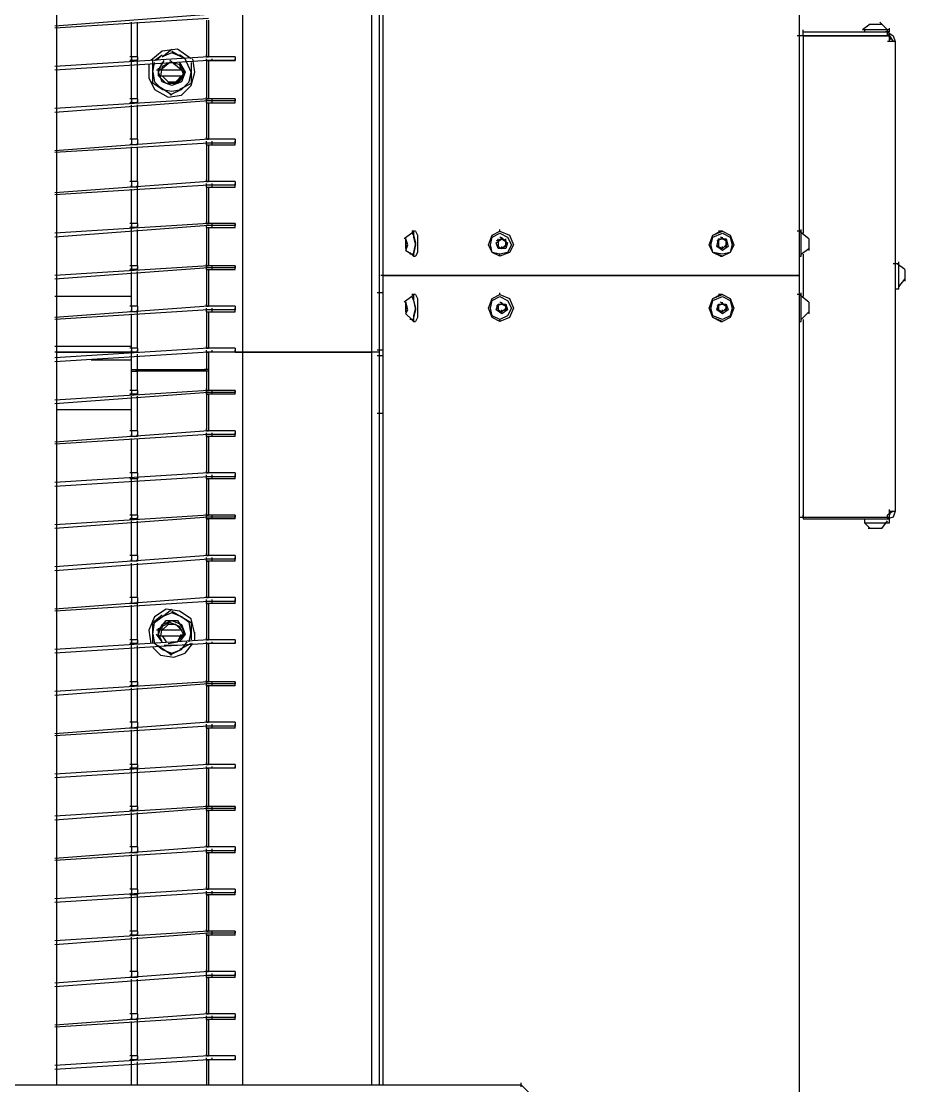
# Model space of a CAD drawing. Header units: inches. Extents: x 144 to 9879, y -166 to 6992.
# Drawn here: x 3832 to 4384, y 960 to 1625 of the extents above; entities that cross this region are included whole.
import ezdxf

# ---------------------------------------------------------------- set-up
doc = ezdxf.new("R2010")
doc.units = ezdxf.units.IN
doc.header["$MEASUREMENT"] = 0

msp = doc.modelspace()

# ---------------------------------------------------------------- linework, layer by layer
at = {"color": 7}
for points in [[(4318.13, 2950.33), (4318.13, 1466.3)], [(4051.03, 2546.69), (4051.03, 1418.39)], [(4055.82, 2546.69), (4055.82, 1418.39)], [(4058.21, 2546.69), (4058.21, 1466.3)], [(3970.78, 1418.39), (3970.78, 2460.45)], [(3854.59, 960.85), (3854.59, 2183.76)], [(3949.22, 1629.2), (3853.39, 1622.01)], [(3949.22, 1626.8), (3853.39, 1620.81)], [(3901.3, 1602.85), (3901.3, 1624.41)], [(3904.9, 1602.85), (3904.9, 1624.41)], [(3948.02, 1625.61), (3948.02, 1602.85)], [(3949.22, 1625.61), (3949.22, 1602.85)], [(4362.44, 1623.21), (4357.65, 1619.62)], [(4362.44, 1623.21), (4369.63, 1623.21)], [(4373.22, 1619.62), (4368.43, 1624.41)], [(4320.52, 1616.02), (4316.93, 1616.02)], [(4374.42, 1616.02), (4319.32, 1616.02)], [(4320.52, 1616.02), (4320.52, 1619.62)], [(4320.52, 1618.42), (4373.22, 1618.42)], [(4320.52, 1616.02), (4320.52, 1617.22)], [(4320.52, 1616.02), (4320.52, 1492.65)], [(4320.52, 1616.02), (4320.52, 1492.65)], [(4320.52, 1616.02), (4373.22, 1616.02)], [(4374.42, 1619.62), (4357.65, 1619.62)], [(4358.85, 1619.62), (4358.85, 1618.42)], [(4374.42, 1618.42), (4372.03, 1618.42)], [(4373.22, 1616.02), (4373.22, 1619.62)], [(4373.22, 1618.42), (4376.82, 1616.02), (4378.01, 1612.43)], [(4373.22, 1616.02), (4373.22, 1617.22)], [(4375.62, 1613.63), (4373.22, 1617.22)], [(4374.42, 1618.42), (4374.42, 1620.81)], [(4374.42, 1612.43), (4374.42, 1617.22)], [(4374.42, 1616.02), (4376.82, 1612.43)], [(4378.01, 1612.43), (4373.22, 1612.43)], [(4378.01, 1612.43), (4378.01, 1318.98)], [(3949.22, 1602.85), (3853.39, 1596.86)], [(3904.9, 1602.85), (3900.11, 1602.85)], [(3901.3, 1602.85), (3901.3, 1600.45)], [(3904.9, 1602.85), (3904.9, 1600.45)], [(3938.44, 1601.65), (3930.05, 1607.64), (3920.47, 1606.44), (3913.28, 1600.45)], [(3915.68, 1600.45), (3920.47, 1604.05)], [(3916.88, 1600.45), (3920.47, 1604.05)], [(3920.47, 1602.85), (3926.46, 1607.64)], [(3932.45, 1602.85), (3926.46, 1605.24), (3920.47, 1602.85)], [(3926.46, 1606.44), (3932.45, 1602.85)], [(3934.84, 1601.65), (3931.25, 1604.05)], [(3932.45, 1602.85), (3934.84, 1601.65)], [(3948.02, 1602.85), (3948.02, 1604.05)], [(3965.98, 1602.85), (3948.02, 1602.85)], [(3948.02, 1602.85), (3949.22, 1602.85)], [(3965.98, 1602.85), (3965.98, 1600.45)], [(3949.22, 1600.45), (3853.39, 1594.46)], [(3904.9, 1600.45), (3900.11, 1600.45)], [(3901.3, 1599.26), (3901.3, 1601.65)], [(3901.3, 1576.5), (3901.3, 1599.26)], [(3904.9, 1599.26), (3904.9, 1601.65)], [(3904.9, 1576.5), (3904.9, 1599.26)], [(3912.08, 1598.06), (3912.08, 1589.67), (3915.68, 1582.49), (3924.06, 1577.7), (3932.45, 1578.89), (3938.44, 1584.88), (3940.83, 1593.27)], [(3914.48, 1593.27), (3914.48, 1600.45)], [(3914.48, 1593.27), (3915.68, 1599.26)], [(3918.07, 1594.46), (3921.67, 1600.45)], [(3934.84, 1593.27), (3932.45, 1587.28), (3926.46, 1584.88), (3920.47, 1587.28), (3918.07, 1593.27), (3920.47, 1599.26)], [(3918.07, 1590.87), (3918.07, 1595.66)], [(3925.26, 1599.26), (3919.27, 1594.46)], [(3924.06, 1586.08), (3930.05, 1587.28), (3933.64, 1592.07), (3931.25, 1598.06), (3925.26, 1599.26), (3920.47, 1596.86), (3919.27, 1590.87)], [(3932.45, 1594.46), (3925.26, 1600.45)], [(3931.25, 1599.26), (3933.64, 1594.46)], [(3931.25, 1599.26), (3934.84, 1593.27)], [(3938.44, 1593.27), (3934.84, 1601.65)], [(3938.44, 1599.26), (3938.44, 1593.27)], [(3940.83, 1593.27), (3939.63, 1601.65)], [(3948.02, 1600.45), (3948.02, 1601.65)], [(3965.98, 1600.45), (3948.02, 1600.45)], [(3948.02, 1600.45), (3948.02, 1576.5)], [(3948.02, 1600.45), (3949.22, 1600.45)], [(3949.22, 1600.45), (3949.22, 1576.5)], [(3949.22, 1600.45), (3965.98, 1600.45)], [(3951.61, 1600.45), (3951.61, 1601.65)], [(3965.98, 1600.45), (3965.98, 1601.65)], [(3914.48, 1586.08), (3914.48, 1594.46)], [(3914.48, 1593.27), (3915.68, 1587.28), (3920.47, 1582.49)], [(3920.47, 1594.46), (3916.88, 1594.46)], [(3933.64, 1590.87), (3930.05, 1586.08), (3922.86, 1586.08), (3918.07, 1590.87)], [(3918.07, 1590.87), (3920.47, 1590.87)], [(3932.45, 1594.46), (3919.27, 1594.46)], [(3920.47, 1590.87), (3932.45, 1590.87)], [(3920.47, 1590.87), (3924.06, 1587.28), (3928.85, 1587.28), (3932.45, 1590.87)], [(3933.64, 1594.46), (3931.25, 1594.46)], [(3932.45, 1582.49), (3937.24, 1587.28), (3938.44, 1593.27)], [(3932.45, 1590.87), (3933.64, 1590.87)], [(3933.64, 1594.46), (3933.64, 1590.87)], [(3938.44, 1593.27), (3938.44, 1586.08)], [(3920.47, 1582.49), (3913.28, 1587.28)], [(3926.46, 1578.89), (3919.27, 1583.68)], [(3920.47, 1582.49), (3926.46, 1581.29), (3932.45, 1582.49)], [(3932.45, 1582.49), (3925.26, 1578.89)], [(3938.44, 1586.08), (3931.25, 1582.49)], [(3949.22, 1576.5), (3853.39, 1570.51)], [(3904.9, 1576.5), (3900.11, 1576.5)], [(3901.3, 1576.5), (3901.3, 1574.1)], [(3904.9, 1576.5), (3904.9, 1574.1)], [(3948.02, 1576.5), (3948.02, 1577.7)], [(3965.98, 1576.5), (3948.02, 1576.5)], [(3948.02, 1576.5), (3949.22, 1576.5)], [(3948.02, 1574.1), (3948.02, 1576.5)], [(3951.61, 1574.1), (3951.61, 1576.5)], [(3965.98, 1576.5), (3965.98, 1575.3)], [(3965.98, 1574.1), (3965.98, 1576.5)], [(3949.22, 1575.3), (3853.39, 1568.11)], [(3904.9, 1574.1), (3900.11, 1574.1)], [(3901.3, 1574.1), (3901.3, 1575.3)], [(3901.3, 1551.34), (3901.3, 1572.9)], [(3904.9, 1574.1), (3904.9, 1575.3)], [(3904.9, 1551.34), (3904.9, 1572.9)], [(3965.98, 1575.3), (3948.02, 1575.3)], [(3948.02, 1574.1), (3948.02, 1551.34)], [(3948.02, 1574.1), (3949.22, 1574.1)], [(3949.22, 1574.1), (3949.22, 1551.34)], [(3949.22, 1574.1), (3965.98, 1574.1)], [(3949.22, 1551.34), (3853.39, 1544.16)], [(3949.22, 1548.95), (3853.39, 1542.96)], [(3904.9, 1551.34), (3900.11, 1551.34)], [(3901.3, 1551.34), (3901.3, 1547.75)], [(3901.3, 1547.75), (3901.3, 1548.95)], [(3904.9, 1551.34), (3904.9, 1547.75)], [(3904.9, 1547.75), (3904.9, 1548.95)], [(3948.02, 1551.34), (3948.02, 1552.54)], [(3965.98, 1551.34), (3948.02, 1551.34)], [(3948.02, 1551.34), (3949.22, 1551.34)], [(3948.02, 1547.75), (3948.02, 1550.15)], [(3965.98, 1548.95), (3948.02, 1548.95)], [(3951.61, 1547.75), (3951.61, 1550.15)], [(3965.98, 1551.34), (3965.98, 1548.95)], [(3965.98, 1547.75), (3965.98, 1550.15)], [(3904.9, 1547.75), (3900.11, 1547.75)], [(3901.3, 1524.99), (3901.3, 1546.55)], [(3904.9, 1524.99), (3904.9, 1546.55)], [(3948.02, 1547.75), (3948.02, 1524.99)], [(3948.02, 1547.75), (3949.22, 1547.75)], [(3949.22, 1547.75), (3949.22, 1524.99)], [(3949.22, 1547.75), (3965.98, 1547.75)], [(3949.22, 1524.99), (3853.39, 1517.81)], [(3949.22, 1522.6), (3853.39, 1516.61)], [(3904.9, 1524.99), (3900.11, 1524.99)], [(3901.3, 1524.99), (3901.3, 1521.4)], [(3901.3, 1521.4), (3901.3, 1522.6)], [(3904.9, 1524.99), (3904.9, 1521.4)], [(3904.9, 1521.4), (3904.9, 1522.6)], [(3948.02, 1524.99), (3948.02, 1526.19)], [(3965.98, 1524.99), (3948.02, 1524.99)], [(3948.02, 1524.99), (3949.22, 1524.99)], [(3948.02, 1521.4), (3948.02, 1523.8)], [(3965.98, 1522.6), (3948.02, 1522.6)], [(3951.61, 1521.4), (3951.61, 1523.8)], [(3965.98, 1524.99), (3965.98, 1522.6)], [(3965.98, 1521.4), (3965.98, 1523.8)], [(3904.9, 1521.4), (3900.11, 1521.4)], [(3901.3, 1498.64), (3901.3, 1520.2)], [(3904.9, 1498.64), (3904.9, 1521.4)], [(3948.02, 1521.4), (3948.02, 1498.64)], [(3948.02, 1521.4), (3949.22, 1521.4)], [(3949.22, 1521.4), (3949.22, 1498.64)], [(3949.22, 1521.4), (3965.98, 1521.4)], [(3949.22, 1498.64), (3853.39, 1492.65)], [(3949.22, 1497.45), (3853.39, 1490.26)], [(3904.9, 1498.64), (3900.11, 1498.64)], [(3904.9, 1496.25), (3900.11, 1496.25)], [(3901.3, 1498.64), (3901.3, 1496.25)], [(3901.3, 1495.05), (3901.3, 1497.45)], [(3904.9, 1498.64), (3904.9, 1496.25)], [(3904.9, 1496.25), (3904.9, 1497.45)], [(3948.02, 1498.64), (3948.02, 1499.84)], [(3965.98, 1498.64), (3948.02, 1498.64)], [(3948.02, 1498.64), (3949.22, 1498.64)], [(3965.98, 1497.45), (3948.02, 1497.45)], [(3948.02, 1496.25), (3948.02, 1497.45)], [(3948.02, 1496.25), (3948.02, 1472.29)], [(3948.02, 1496.25), (3949.22, 1496.25)], [(3949.22, 1496.25), (3949.22, 1472.29)], [(3949.22, 1496.25), (3965.98, 1496.25)], [(3951.61, 1496.25), (3951.61, 1498.64)], [(3965.98, 1498.64), (3965.98, 1497.45)], [(3965.98, 1496.25), (3965.98, 1498.64)], [(3901.3, 1472.29), (3901.3, 1495.05)], [(3904.9, 1472.29), (3904.9, 1495.05)], [(4076.18, 1492.65), (4071.39, 1489.06)], [(4072.59, 1487.86), (4072.59, 1489.06)], [(4072.59, 1487.86), (4072.59, 1489.06)], [(4072.59, 1487.86), (4072.59, 1489.06)], [(4072.59, 1485.47), (4072.59, 1489.06)], [(4072.59, 1487.86), (4072.59, 1489.06)], [(4072.59, 1481.87), (4073.78, 1485.47), (4072.59, 1489.06), (4072.59, 1487.86)], [(4076.18, 1492.65), (4077.38, 1493.85), (4077.38, 1490.26), (4078.57, 1485.47), (4077.38, 1479.48), (4077.38, 1478.28)], [(4078.57, 1493.85), (4076.18, 1493.85)], [(4076.18, 1492.65), (4077.38, 1491.46), (4078.57, 1486.67), (4077.38, 1480.68), (4077.38, 1479.48)], [(4078.57, 1493.85), (4079.77, 1491.46), (4079.77, 1480.68), (4078.57, 1478.28)], [(4131.28, 1493.85), (4137.26, 1491.46), (4139.66, 1485.47), (4137.26, 1480.68), (4131.28, 1478.28), (4126.48, 1480.68), (4124.09, 1485.47), (4126.48, 1491.46), (4131.28, 1493.85)], [(4131.28, 1478.28), (4126.48, 1480.68), (4124.09, 1485.47), (4126.48, 1491.46), (4131.28, 1493.85)], [(4131.28, 1492.65), (4136.07, 1490.26), (4138.46, 1485.47), (4136.07, 1480.68), (4131.28, 1479.48), (4126.48, 1480.68), (4125.29, 1485.47), (4126.48, 1490.26), (4131.28, 1492.65)], [(4132.47, 1489.06), (4128.88, 1487.86)], [(4132.47, 1489.06), (4128.88, 1487.86)], [(4132.47, 1489.06), (4136.07, 1486.67), (4134.87, 1483.07), (4130.08, 1483.07), (4128.88, 1486.67), (4132.47, 1489.06)], [(4130.08, 1487.86), (4130.08, 1489.06)], [(4131.28, 1493.85), (4131.28, 1495.05)], [(4134.87, 1487.86), (4131.28, 1490.26)], [(4134.87, 1487.86), (4131.28, 1490.26)], [(4132.47, 1489.06), (4132.47, 1490.26)], [(4132.47, 1489.06), (4132.47, 1490.26)], [(4132.47, 1489.06), (4134.87, 1487.86)], [(4134.87, 1487.86), (4134.87, 1489.06)], [(4134.87, 1487.86), (4134.87, 1489.06)], [(4134.87, 1487.86), (4134.87, 1489.06)], [(4134.87, 1487.86), (4134.87, 1489.06)], [(4134.87, 1484.27), (4134.87, 1489.06)], [(4134.87, 1484.27), (4134.87, 1489.06)], [(4270.22, 1493.85), (4275.01, 1491.46), (4277.4, 1485.47), (4275.01, 1480.68), (4270.22, 1478.28), (4264.23, 1480.68), (4261.83, 1485.47), (4264.23, 1491.46), (4270.22, 1493.85)], [(4269.02, 1478.28), (4264.23, 1480.68), (4261.83, 1485.47), (4264.23, 1491.46), (4269.02, 1493.85)], [(4270.22, 1492.65), (4275.01, 1490.26), (4276.2, 1485.47), (4275.01, 1480.68), (4270.22, 1479.48), (4264.23, 1480.68), (4263.03, 1485.47), (4264.23, 1490.26), (4270.22, 1492.65)], [(4270.22, 1489.06), (4266.62, 1487.86)], [(4270.22, 1489.06), (4266.62, 1487.86)], [(4270.22, 1481.87), (4266.62, 1484.27), (4267.82, 1489.06), (4272.61, 1489.06), (4273.81, 1484.27), (4270.22, 1481.87)], [(4270.22, 1493.85), (4267.82, 1493.85)], [(4267.82, 1487.86), (4267.82, 1489.06)], [(4272.61, 1487.86), (4269.02, 1490.26)], [(4272.61, 1487.86), (4269.02, 1490.26)], [(4270.22, 1489.06), (4270.22, 1490.26)], [(4270.22, 1489.06), (4270.22, 1490.26)], [(4270.22, 1489.06), (4272.61, 1487.86)], [(4272.61, 1487.86), (4272.61, 1489.06)], [(4272.61, 1487.86), (4272.61, 1489.06)], [(4272.61, 1487.86), (4272.61, 1489.06)], [(4272.61, 1487.86), (4272.61, 1489.06)], [(4272.61, 1484.27), (4272.61, 1489.06)], [(4272.61, 1484.27), (4272.61, 1489.06)], [(4319.32, 1493.85), (4316.93, 1493.85)], [(4324.12, 1489.06), (4318.13, 1493.85)], [(4319.32, 1478.28), (4319.32, 1495.05)], [(4324.12, 1489.06), (4324.12, 1481.87)], [(4072.59, 1487.86), (4072.59, 1485.47)], [(4072.59, 1487.86), (4072.59, 1485.47)], [(4072.59, 1485.47), (4072.59, 1486.67)], [(4072.59, 1485.47), (4072.59, 1486.67)], [(4072.59, 1485.47), (4072.59, 1486.67)], [(4072.59, 1485.47), (4072.59, 1486.67)], [(4072.59, 1483.07), (4072.59, 1486.67)], [(4072.59, 1485.47), (4072.59, 1483.07)], [(4072.59, 1485.47), (4072.59, 1483.07)], [(4072.59, 1483.07), (4072.59, 1484.27)], [(4072.59, 1483.07), (4072.59, 1484.27)], [(4072.59, 1483.07), (4072.59, 1484.27)], [(4072.59, 1483.07), (4072.59, 1484.27)], [(4072.59, 1483.07), (4072.59, 1484.27)], [(4072.59, 1483.07), (4072.59, 1481.87)], [(4130.08, 1487.86), (4130.08, 1484.27)], [(4130.08, 1487.86), (4130.08, 1484.27)], [(4130.08, 1484.27), (4130.08, 1485.47)], [(4130.08, 1484.27), (4132.47, 1483.07)], [(4130.08, 1484.27), (4132.47, 1483.07)], [(4134.87, 1484.27), (4131.28, 1483.07)], [(4132.47, 1483.07), (4134.87, 1485.47)], [(4132.47, 1483.07), (4134.87, 1485.47)], [(4132.47, 1483.07), (4132.47, 1484.27)], [(4134.87, 1487.86), (4134.87, 1484.27)], [(4134.87, 1484.27), (4134.87, 1485.47)], [(4134.87, 1484.27), (4134.87, 1485.47)], [(4134.87, 1484.27), (4134.87, 1485.47)], [(4134.87, 1484.27), (4134.87, 1485.47)], [(4267.82, 1487.86), (4267.82, 1484.27)], [(4267.82, 1487.86), (4267.82, 1484.27)], [(4267.82, 1484.27), (4267.82, 1485.47)], [(4267.82, 1484.27), (4270.22, 1483.07)], [(4267.82, 1484.27), (4270.22, 1483.07)], [(4272.61, 1484.27), (4269.02, 1483.07)], [(4270.22, 1483.07), (4272.61, 1485.47)], [(4270.22, 1483.07), (4272.61, 1485.47)], [(4270.22, 1483.07), (4270.22, 1484.27)], [(4272.61, 1487.86), (4272.61, 1484.27)], [(4272.61, 1484.27), (4272.61, 1485.47)], [(4272.61, 1484.27), (4272.61, 1485.47)], [(4272.61, 1484.27), (4272.61, 1485.47)], [(4272.61, 1484.27), (4272.61, 1485.47)], [(4319.32, 1479.48), (4324.12, 1483.07)], [(4072.59, 1481.87), (4076.18, 1479.48)], [(4077.38, 1478.28), (4074.98, 1480.68)], [(4077.38, 1479.48), (4074.98, 1479.48)], [(4077.38, 1478.28), (4078.57, 1478.28)], [(4131.28, 1478.28), (4131.28, 1479.48)], [(4269.02, 1478.28), (4270.22, 1478.28)], [(4318.13, 1478.28), (4319.32, 1478.28)], [(4320.52, 1479.48), (4320.52, 1453.13)], [(4320.52, 1479.48), (4320.52, 1453.13)], [(3949.22, 1472.29), (3853.39, 1466.3)], [(3949.22, 1471.09), (3853.39, 1463.91)], [(3904.9, 1472.29), (3900.11, 1472.29)], [(3904.9, 1469.9), (3900.11, 1469.9)], [(3901.3, 1472.29), (3901.3, 1469.9)], [(3901.3, 1469.9), (3901.3, 1471.09)], [(3904.9, 1472.29), (3904.9, 1469.9)], [(3904.9, 1469.9), (3904.9, 1471.09)], [(3948.02, 1472.29), (3948.02, 1473.49)], [(3965.98, 1472.29), (3948.02, 1472.29)], [(3948.02, 1472.29), (3949.22, 1472.29)], [(3948.02, 1469.9), (3948.02, 1472.29)], [(3965.98, 1471.09), (3948.02, 1471.09)], [(3948.02, 1469.9), (3948.02, 1447.14)], [(3948.02, 1469.9), (3949.22, 1469.9)], [(3949.22, 1469.9), (3949.22, 1447.14)], [(3949.22, 1469.9), (3965.98, 1469.9)], [(3951.61, 1469.9), (3951.61, 1472.29)], [(3965.98, 1472.29), (3965.98, 1471.09)], [(3965.98, 1469.9), (3965.98, 1472.29)], [(4380.41, 1473.49), (4376.82, 1473.49)], [(4384, 1469.9), (4379.21, 1473.49)], [(4380.41, 1457.92), (4380.41, 1474.69)], [(4384, 1469.9), (4384, 1462.71)], [(3901.3, 1447.14), (3901.3, 1468.7)], [(3904.9, 1447.14), (3904.9, 1468.7)], [(4088.16, 1466.3), (4057.01, 1466.3)], [(4058.21, 1466.3), (4058.21, 960.85)], [(4058.21, 1466.3), (4088.16, 1466.3)], [(4094.14, 1466.3), (4086.96, 1466.3)], [(4088.16, 1466.3), (4094.14, 1466.3)], [(4314.53, 1466.3), (4092.95, 1466.3)], [(4094.14, 1466.3), (4314.53, 1466.3)], [(4318.13, 1466.3), (4313.34, 1466.3)], [(4314.53, 1466.3), (4318.13, 1466.3)], [(4318.13, 1466.3), (4318.13, 832.69)], [(4380.41, 1459.12), (4384, 1463.91)], [(4378.01, 1457.92), (4380.41, 1457.92)], [(3901.3, 1453.13), (3853.39, 1453.13)], [(4058.21, 1455.52), (4054.62, 1455.52)], [(4076.18, 1453.13), (4071.39, 1449.53)], [(4072.59, 1448.34), (4072.59, 1449.53)], [(4072.59, 1448.34), (4072.59, 1449.53)], [(4072.59, 1448.34), (4072.59, 1449.53)], [(4072.59, 1445.94), (4072.59, 1449.53)], [(4072.59, 1448.34), (4072.59, 1449.53)], [(4072.59, 1442.35), (4073.78, 1444.74), (4072.59, 1449.53), (4072.59, 1448.34)], [(4076.18, 1453.13), (4077.38, 1454.33), (4077.38, 1450.73), (4078.57, 1444.74), (4077.38, 1439.95), (4077.38, 1437.56)], [(4078.57, 1454.33), (4076.18, 1454.33)], [(4076.18, 1453.13), (4077.38, 1450.73), (4078.57, 1445.94), (4077.38, 1441.15), (4077.38, 1438.75)], [(4078.57, 1454.33), (4079.77, 1451.93), (4079.77, 1439.95), (4078.57, 1437.56)], [(4131.28, 1437.56), (4126.48, 1439.95), (4124.09, 1445.94), (4126.48, 1451.93), (4131.28, 1454.33), (4137.26, 1451.93), (4139.66, 1445.94), (4137.26, 1439.95), (4131.28, 1437.56)], [(4131.28, 1437.56), (4126.48, 1439.95), (4124.09, 1445.94), (4126.48, 1451.93), (4131.28, 1454.33)], [(4131.28, 1453.13), (4136.07, 1450.73), (4138.46, 1445.94), (4136.07, 1441.15), (4131.28, 1438.75), (4126.48, 1441.15), (4125.29, 1445.94), (4126.48, 1450.73), (4131.28, 1453.13)], [(4131.28, 1454.33), (4131.28, 1455.52)], [(4134.87, 1447.14), (4131.28, 1449.53)], [(4134.87, 1447.14), (4131.28, 1449.53)], [(4132.47, 1448.34), (4132.47, 1449.53)], [(4132.47, 1448.34), (4132.47, 1449.53)], [(4270.22, 1454.33), (4275.01, 1451.93), (4277.4, 1445.94), (4275.01, 1439.95), (4270.22, 1437.56), (4264.23, 1439.95), (4261.83, 1445.94), (4264.23, 1451.93), (4270.22, 1454.33)], [(4269.02, 1437.56), (4264.23, 1439.95), (4261.83, 1445.94), (4264.23, 1451.93), (4269.02, 1454.33)], [(4270.22, 1453.13), (4275.01, 1450.73), (4276.2, 1445.94), (4275.01, 1441.15), (4270.22, 1438.75), (4264.23, 1441.15), (4263.03, 1445.94), (4264.23, 1450.73), (4270.22, 1453.13)], [(4270.22, 1454.33), (4267.82, 1454.33)], [(4272.61, 1447.14), (4269.02, 1449.53)], [(4272.61, 1447.14), (4269.02, 1449.53)], [(4270.22, 1448.34), (4270.22, 1449.53)], [(4270.22, 1448.34), (4270.22, 1449.53)], [(4319.32, 1454.33), (4316.93, 1454.33)], [(4324.12, 1449.53), (4318.13, 1454.33)], [(4319.32, 1437.56), (4319.32, 1455.52)], [(4324.12, 1449.53), (4324.12, 1442.35)], [(3949.22, 1447.14), (3853.39, 1439.95)], [(3949.22, 1444.74), (3853.39, 1438.75)], [(3904.9, 1447.14), (3900.11, 1447.14)], [(3904.9, 1443.55), (3900.11, 1443.55)], [(3901.3, 1447.14), (3901.3, 1443.55)], [(3901.3, 1443.55), (3901.3, 1444.74)], [(3904.9, 1447.14), (3904.9, 1443.55)], [(3904.9, 1443.55), (3904.9, 1444.74)], [(3904.9, 1420.79), (3904.9, 1443.55)], [(3948.02, 1447.14), (3948.02, 1448.34)], [(3965.98, 1447.14), (3948.02, 1447.14)], [(3948.02, 1447.14), (3949.22, 1447.14)], [(3948.02, 1443.55), (3948.02, 1445.94)], [(3965.98, 1444.74), (3948.02, 1444.74)], [(3948.02, 1443.55), (3948.02, 1420.79)], [(3948.02, 1443.55), (3949.22, 1443.55)], [(3949.22, 1443.55), (3949.22, 1420.79)], [(3949.22, 1443.55), (3965.98, 1443.55)], [(3951.61, 1443.55), (3951.61, 1445.94)], [(3965.98, 1447.14), (3965.98, 1444.74)], [(3965.98, 1443.55), (3965.98, 1445.94)], [(4072.59, 1448.34), (4072.59, 1445.94)], [(4072.59, 1448.34), (4072.59, 1445.94)], [(4072.59, 1445.94), (4072.59, 1447.14)], [(4072.59, 1445.94), (4072.59, 1447.14)], [(4072.59, 1445.94), (4072.59, 1447.14)], [(4072.59, 1445.94), (4072.59, 1447.14)], [(4072.59, 1443.55), (4072.59, 1447.14)], [(4072.59, 1445.94), (4072.59, 1443.55)], [(4072.59, 1445.94), (4072.59, 1443.55)], [(4072.59, 1443.55), (4072.59, 1444.74)], [(4072.59, 1443.55), (4072.59, 1444.74)], [(4072.59, 1443.55), (4072.59, 1444.74)], [(4072.59, 1443.55), (4072.59, 1444.74)], [(4072.59, 1443.55), (4072.59, 1444.74)], [(4072.59, 1443.55), (4072.59, 1442.35)], [(4132.47, 1448.34), (4128.88, 1447.14)], [(4132.47, 1448.34), (4128.88, 1447.14)], [(4132.47, 1442.35), (4128.88, 1444.74), (4130.08, 1448.34), (4134.87, 1448.34), (4136.07, 1444.74), (4132.47, 1442.35)], [(4130.08, 1447.14), (4130.08, 1448.34)], [(4130.08, 1447.14), (4130.08, 1444.74)], [(4130.08, 1447.14), (4130.08, 1444.74)], [(4130.08, 1444.74), (4130.08, 1445.94)], [(4130.08, 1444.74), (4132.47, 1443.55)], [(4130.08, 1444.74), (4132.47, 1443.55)], [(4134.87, 1444.74), (4131.28, 1443.55)], [(4132.47, 1448.34), (4134.87, 1447.14)], [(4132.47, 1443.55), (4134.87, 1445.94)], [(4132.47, 1443.55), (4134.87, 1445.94)], [(4132.47, 1443.55), (4132.47, 1444.74)], [(4134.87, 1447.14), (4134.87, 1448.34)], [(4134.87, 1447.14), (4134.87, 1448.34)], [(4134.87, 1447.14), (4134.87, 1448.34)], [(4134.87, 1447.14), (4134.87, 1448.34)], [(4134.87, 1444.74), (4134.87, 1448.34)], [(4134.87, 1444.74), (4134.87, 1448.34)], [(4134.87, 1447.14), (4134.87, 1444.74)], [(4134.87, 1444.74), (4134.87, 1445.94)], [(4134.87, 1444.74), (4134.87, 1445.94)], [(4134.87, 1444.74), (4134.87, 1445.94)], [(4134.87, 1444.74), (4134.87, 1445.94)], [(4270.22, 1448.34), (4266.62, 1447.14)], [(4270.22, 1448.34), (4266.62, 1447.14)], [(4270.22, 1442.35), (4266.62, 1444.74), (4267.82, 1448.34), (4272.61, 1448.34), (4273.81, 1444.74), (4270.22, 1442.35)], [(4267.82, 1447.14), (4267.82, 1448.34)], [(4267.82, 1447.14), (4267.82, 1444.74)], [(4267.82, 1447.14), (4267.82, 1444.74)], [(4267.82, 1444.74), (4267.82, 1445.94)], [(4267.82, 1444.74), (4270.22, 1443.55)], [(4267.82, 1444.74), (4270.22, 1443.55)], [(4272.61, 1444.74), (4269.02, 1443.55)], [(4270.22, 1448.34), (4272.61, 1447.14)], [(4270.22, 1443.55), (4272.61, 1445.94)], [(4270.22, 1443.55), (4272.61, 1445.94)], [(4270.22, 1443.55), (4270.22, 1444.74)], [(4272.61, 1447.14), (4272.61, 1448.34)], [(4272.61, 1447.14), (4272.61, 1448.34)], [(4272.61, 1447.14), (4272.61, 1448.34)], [(4272.61, 1447.14), (4272.61, 1448.34)], [(4272.61, 1444.74), (4272.61, 1448.34)], [(4272.61, 1444.74), (4272.61, 1448.34)], [(4272.61, 1447.14), (4272.61, 1444.74)], [(4272.61, 1444.74), (4272.61, 1445.94)], [(4272.61, 1444.74), (4272.61, 1445.94)], [(4272.61, 1444.74), (4272.61, 1445.94)], [(4272.61, 1444.74), (4272.61, 1445.94)], [(4319.32, 1438.75), (4324.12, 1443.55)], [(3901.3, 1420.79), (3901.3, 1442.35)], [(4072.59, 1442.35), (4076.18, 1438.75)], [(4077.38, 1437.56), (4074.98, 1439.95)], [(4077.38, 1438.75), (4074.98, 1438.75)], [(4077.38, 1437.56), (4078.57, 1437.56)], [(4131.28, 1437.56), (4131.28, 1438.75)], [(4269.02, 1437.56), (4270.22, 1437.56)], [(4318.13, 1437.56), (4319.32, 1437.56)], [(4320.52, 1438.75), (4320.52, 1315.39)], [(4320.52, 1438.75), (4320.52, 1315.39)], [(3901.3, 1421.99), (3853.39, 1421.99)], [(3949.22, 1420.79), (3853.39, 1414.8)], [(3949.22, 1418.39), (3853.39, 1412.4)], [(3901.3, 1418.39), (3853.39, 1418.39)], [(3854.59, 1418.39), (3901.3, 1418.39)], [(3904.9, 1420.79), (3900.11, 1420.79)], [(3904.9, 1418.39), (3900.11, 1418.39)], [(3901.3, 1420.79), (3901.3, 1418.39)], [(3901.3, 1417.2), (3901.3, 1419.59)], [(3901.3, 1407.61), (3901.3, 1417.2)], [(3904.9, 1420.79), (3904.9, 1418.39)], [(3904.9, 1418.39), (3904.9, 1419.59)], [(3904.9, 1407.61), (3904.9, 1417.2)], [(3948.02, 1420.79), (3948.02, 1421.99)], [(3948.02, 1420.79), (3949.22, 1420.79)], [(3965.98, 1420.79), (3948.02, 1420.79)], [(3948.02, 1418.39), (3948.02, 1419.59)], [(3948.02, 1418.39), (3948.02, 1407.61)], [(3948.02, 1418.39), (3949.22, 1418.39)], [(3965.98, 1418.39), (3948.02, 1418.39)], [(3965.98, 1418.39), (3948.02, 1418.39)], [(3949.22, 1418.39), (3949.22, 1394.44)], [(3951.61, 1418.39), (3951.61, 1419.59)], [(3970.78, 1418.39), (3964.79, 1418.39)], [(3965.98, 1420.79), (3965.98, 1418.39)], [(3965.98, 1418.39), (3965.98, 1419.59)], [(3965.98, 1418.39), (3970.78, 1418.39)], [(3980.36, 1418.39), (3969.58, 1418.39)], [(3970.78, 960.85), (3970.78, 1419.59)], [(3970.78, 1418.39), (3980.36, 1418.39)], [(4046.23, 1418.39), (3979.16, 1418.39)], [(3980.36, 1418.39), (4046.23, 1418.39)], [(4051.03, 1418.39), (4045.04, 1418.39)], [(4046.23, 1418.39), (4051.03, 1418.39)], [(4055.82, 1418.39), (4049.83, 1418.39)], [(4055.82, 1418.39), (4049.83, 1418.39)], [(4051.03, 1418.39), (4051.03, 960.85)], [(4058.21, 1419.59), (4054.62, 1419.59)], [(4058.21, 1416), (4054.62, 1416)], [(4055.82, 1418.39), (4055.82, 960.85)], [(3876.15, 1413.6), (3901.3, 1413.6)], [(3901.3, 1407.61), (3904.9, 1407.61)], [(3901.3, 1394.44), (3901.3, 1407.61)], [(3901.3, 1406.42), (3904.9, 1406.42)], [(3908.49, 1406.42), (3903.7, 1406.42)], [(3904.9, 1407.61), (3908.49, 1407.61)], [(3904.9, 1394.44), (3904.9, 1407.61)], [(3944.42, 1406.42), (3907.29, 1406.42)], [(3908.49, 1407.61), (3944.42, 1407.61)], [(3948.02, 1406.42), (3943.23, 1406.42)], [(3944.42, 1407.61), (3948.02, 1407.61)], [(3949.22, 1407.61), (3946.82, 1407.61)], [(3949.22, 1406.42), (3946.82, 1406.42)], [(3948.02, 1406.42), (3948.02, 1394.44)], [(3949.22, 1394.44), (3853.39, 1388.45)], [(3949.22, 1393.24), (3853.39, 1386.05)], [(3904.9, 1394.44), (3900.11, 1394.44)], [(3904.9, 1392.04), (3900.11, 1392.04)], [(3901.3, 1394.44), (3901.3, 1392.04)], [(3901.3, 1392.04), (3901.3, 1393.24)], [(3901.3, 1369.28), (3901.3, 1390.84)], [(3904.9, 1394.44), (3904.9, 1392.04)], [(3904.9, 1392.04), (3904.9, 1393.24)], [(3904.9, 1369.28), (3904.9, 1390.84)], [(3948.02, 1394.44), (3948.02, 1395.64)], [(3948.02, 1392.04), (3948.02, 1394.44)], [(3948.02, 1394.44), (3949.22, 1394.44)], [(3965.98, 1394.44), (3948.02, 1394.44)], [(3965.98, 1393.24), (3948.02, 1393.24)], [(3948.02, 1392.04), (3948.02, 1369.28)], [(3948.02, 1392.04), (3949.22, 1392.04)], [(3965.98, 1392.04), (3948.02, 1392.04)], [(3949.22, 1392.04), (3949.22, 1369.28)], [(3951.61, 1392.04), (3951.61, 1394.44)], [(3965.98, 1394.44), (3965.98, 1393.24)], [(3965.98, 1392.04), (3965.98, 1394.44)], [(3854.59, 1382.46), (3901.3, 1382.46)], [(4058.21, 1380.06), (4054.62, 1380.06)], [(3948.02, 1369.28), (3948.02, 1370.48)], [(3949.22, 1369.28), (3853.39, 1362.1)], [(3949.22, 1366.89), (3853.39, 1360.9)], [(3904.9, 1369.28), (3900.11, 1369.28)], [(3904.9, 1365.69), (3900.11, 1365.69)], [(3901.3, 1369.28), (3901.3, 1365.69)], [(3901.3, 1365.69), (3901.3, 1366.89)], [(3901.3, 1342.93), (3901.3, 1364.49)], [(3904.9, 1369.28), (3904.9, 1365.69)], [(3904.9, 1365.69), (3904.9, 1366.89)], [(3904.9, 1342.93), (3904.9, 1364.49)], [(3948.02, 1369.28), (3949.22, 1369.28)], [(3965.98, 1369.28), (3948.02, 1369.28)], [(3948.02, 1365.69), (3948.02, 1368.09)], [(3965.98, 1366.89), (3948.02, 1366.89)], [(3948.02, 1365.69), (3948.02, 1342.93)], [(3948.02, 1365.69), (3949.22, 1365.69)], [(3965.98, 1365.69), (3948.02, 1365.69)], [(3949.22, 1365.69), (3949.22, 1342.93)], [(3951.61, 1365.69), (3951.61, 1368.09)], [(3965.98, 1369.28), (3965.98, 1366.89)], [(3965.98, 1365.69), (3965.98, 1368.09)], [(3949.22, 1342.93), (3853.39, 1336.95)], [(3904.9, 1342.93), (3900.11, 1342.93)], [(3901.3, 1342.93), (3901.3, 1339.34)], [(3904.9, 1342.93), (3904.9, 1339.34)], [(3948.02, 1342.93), (3948.02, 1344.13)], [(3948.02, 1342.93), (3949.22, 1342.93)], [(3965.98, 1342.93), (3948.02, 1342.93)], [(3965.98, 1342.93), (3965.98, 1340.54)], [(3949.22, 1340.54), (3853.39, 1334.55)], [(3904.9, 1339.34), (3900.11, 1339.34)], [(3901.3, 1339.34), (3901.3, 1340.54)], [(3901.3, 1316.58), (3901.3, 1339.34)], [(3904.9, 1339.34), (3904.9, 1340.54)], [(3904.9, 1316.58), (3904.9, 1339.34)], [(3948.02, 1339.34), (3948.02, 1341.74)], [(3965.98, 1340.54), (3948.02, 1340.54)], [(3948.02, 1339.34), (3948.02, 1316.58)], [(3948.02, 1339.34), (3949.22, 1339.34)], [(3965.98, 1339.34), (3948.02, 1339.34)], [(3949.22, 1339.34), (3949.22, 1316.58)], [(3951.61, 1339.34), (3951.61, 1341.74)], [(3965.98, 1339.34), (3965.98, 1341.74)], [(3949.22, 1316.58), (3853.39, 1310.59)], [(3904.9, 1316.58), (3900.11, 1316.58)], [(3901.3, 1316.58), (3901.3, 1314.19)], [(3904.9, 1316.58), (3904.9, 1314.19)], [(3948.02, 1316.58), (3948.02, 1317.78)], [(3948.02, 1316.58), (3949.22, 1316.58)], [(3948.02, 1314.19), (3948.02, 1316.58)], [(3965.98, 1316.58), (3948.02, 1316.58)], [(3951.61, 1314.19), (3951.61, 1316.58)], [(3965.98, 1316.58), (3965.98, 1315.39)], [(3965.98, 1314.19), (3965.98, 1316.58)], [(4320.52, 1315.39), (4320.52, 1316.58)], [(4378.01, 1318.98), (4376.82, 1315.39), (4373.22, 1314.19)], [(4376.82, 1318.98), (4373.22, 1316.58)], [(4373.22, 1315.39), (4373.22, 1316.58)], [(4374.42, 1315.39), (4374.42, 1320.18)], [(4374.42, 1318.98), (4378.01, 1318.98)], [(4374.42, 1316.58), (4375.62, 1318.98)], [(3949.22, 1315.39), (3853.39, 1308.2)], [(3904.9, 1314.19), (3900.11, 1314.19)], [(3901.3, 1314.19), (3901.3, 1315.39)], [(3901.3, 1291.43), (3901.3, 1312.99)], [(3904.9, 1314.19), (3904.9, 1315.39)], [(3904.9, 1291.43), (3904.9, 1312.99)], [(3965.98, 1315.39), (3948.02, 1315.39)], [(3948.02, 1314.19), (3948.02, 1291.43)], [(3948.02, 1314.19), (3949.22, 1314.19)], [(3965.98, 1314.19), (3948.02, 1314.19)], [(3949.22, 1314.19), (3949.22, 1291.43)], [(4318.13, 1315.39), (4320.52, 1315.39)], [(4320.52, 1315.39), (4320.52, 1314.19)], [(4320.52, 1315.39), (4373.22, 1315.39)], [(4320.52, 1315.39), (4374.42, 1315.39)], [(4320.52, 1314.19), (4373.22, 1314.19)], [(4358.85, 1314.19), (4358.85, 1311.79)], [(4358.85, 1311.79), (4362.44, 1308.2)], [(4358.85, 1311.79), (4374.42, 1311.79)], [(4369.63, 1308.2), (4373.22, 1312.99)], [(4373.22, 1315.39), (4373.22, 1314.19)], [(4373.22, 1314.19), (4374.42, 1314.19)], [(4374.42, 1311.79), (4374.42, 1315.39)], [(4369.63, 1308.2), (4361.25, 1308.2)], [(3949.22, 1291.43), (3853.39, 1284.24)], [(3904.9, 1291.43), (3900.11, 1291.43)], [(3901.3, 1291.43), (3901.3, 1287.84)], [(3904.9, 1291.43), (3904.9, 1287.84)], [(3948.02, 1291.43), (3948.02, 1292.63)], [(3948.02, 1291.43), (3949.22, 1291.43)], [(3965.98, 1291.43), (3948.02, 1291.43)], [(3948.02, 1287.84), (3948.02, 1290.23)], [(3951.61, 1287.84), (3951.61, 1290.23)], [(3965.98, 1291.43), (3965.98, 1289.03)], [(3965.98, 1287.84), (3965.98, 1290.23)], [(3949.22, 1289.03), (3853.39, 1281.85)], [(3904.9, 1287.84), (3900.11, 1287.84)], [(3901.3, 1287.84), (3901.3, 1289.03)], [(3901.3, 1265.08), (3901.3, 1286.64)], [(3904.9, 1287.84), (3904.9, 1289.03)], [(3904.9, 1265.08), (3904.9, 1286.64)], [(3965.98, 1289.03), (3948.02, 1289.03)], [(3948.02, 1287.84), (3948.02, 1265.08)], [(3948.02, 1287.84), (3949.22, 1287.84)], [(3965.98, 1287.84), (3948.02, 1287.84)], [(3949.22, 1287.84), (3949.22, 1265.08)], [(3949.22, 1265.08), (3853.39, 1257.89)], [(3904.9, 1265.08), (3900.11, 1265.08)], [(3901.3, 1265.08), (3901.3, 1261.49)], [(3904.9, 1265.08), (3904.9, 1261.49)], [(3948.02, 1265.08), (3948.02, 1266.28)], [(3948.02, 1265.08), (3949.22, 1265.08)], [(3965.98, 1265.08), (3948.02, 1265.08)], [(3948.02, 1261.49), (3948.02, 1263.88)], [(3951.61, 1261.49), (3951.61, 1263.88)], [(3965.98, 1265.08), (3965.98, 1262.68)], [(3965.98, 1261.49), (3965.98, 1263.88)], [(3949.22, 1262.68), (3853.39, 1256.69)], [(3904.9, 1261.49), (3900.11, 1261.49)], [(3901.3, 1261.49), (3901.3, 1262.68)], [(3901.3, 1238.73), (3901.3, 1260.29)], [(3904.9, 1261.49), (3904.9, 1262.68)], [(3904.9, 1238.73), (3904.9, 1261.49)], [(3940.83, 1242.32), (3938.44, 1251.9), (3931.25, 1256.69), (3922.86, 1257.89), (3915.68, 1253.1), (3912.08, 1244.72), (3913.28, 1236.33)], [(3920.47, 1253.1), (3926.46, 1257.89)], [(3926.46, 1256.69), (3932.45, 1253.1)], [(3965.98, 1262.68), (3948.02, 1262.68)], [(3948.02, 1261.49), (3948.02, 1238.73)], [(3948.02, 1261.49), (3949.22, 1261.49)], [(3965.98, 1261.49), (3948.02, 1261.49)], [(3949.22, 1261.49), (3949.22, 1238.73)], [(3914.48, 1249.51), (3920.47, 1254.3)], [(3914.48, 1242.32), (3915.68, 1249.51), (3920.47, 1253.1)], [(3914.48, 1242.32), (3914.48, 1250.71)], [(3918.07, 1244.72), (3922.86, 1250.71), (3930.05, 1250.71), (3933.64, 1244.72)], [(3920.47, 1237.53), (3918.07, 1242.32), (3920.47, 1248.31), (3926.46, 1250.71), (3932.45, 1248.31), (3934.84, 1242.32)], [(3932.45, 1253.1), (3926.46, 1255.5), (3920.47, 1253.1)], [(3938.44, 1242.32), (3937.24, 1249.51), (3932.45, 1253.1)], [(3932.45, 1253.1), (3938.44, 1249.51)], [(3914.48, 1236.33), (3914.48, 1243.52)], [(3920.47, 1244.72), (3916.88, 1244.72)], [(3918.07, 1241.12), (3918.07, 1245.91)], [(3924.06, 1236.33), (3930.05, 1237.53), (3933.64, 1242.32), (3931.25, 1247.11), (3925.26, 1249.51), (3920.47, 1247.11), (3919.27, 1241.12)], [(3932.45, 1244.72), (3919.27, 1244.72)], [(3932.45, 1244.72), (3928.85, 1248.31), (3924.06, 1248.31), (3920.47, 1244.72)], [(3933.64, 1244.72), (3931.25, 1244.72)], [(3933.64, 1244.72), (3933.64, 1241.12)], [(3937.24, 1237.53), (3938.44, 1243.52)], [(3938.44, 1249.51), (3938.44, 1242.32)], [(3940.83, 1238.73), (3940.83, 1243.52)], [(3949.22, 1238.73), (3853.39, 1232.74)], [(3904.9, 1238.73), (3900.11, 1238.73)], [(3901.3, 1238.73), (3901.3, 1236.33)], [(3901.3, 1235.14), (3901.3, 1237.53)], [(3904.9, 1238.73), (3904.9, 1236.33)], [(3904.9, 1236.33), (3904.9, 1237.53)], [(3914.48, 1242.32), (3915.68, 1236.33)], [(3920.47, 1237.53), (3916.88, 1242.32)], [(3918.07, 1241.12), (3920.47, 1241.12)], [(3920.47, 1241.12), (3932.45, 1241.12)], [(3920.47, 1241.12), (3922.86, 1237.53)], [(3930.05, 1237.53), (3932.45, 1242.32)], [(3934.84, 1242.32), (3931.25, 1237.53)], [(3933.64, 1241.12), (3931.25, 1237.53)], [(3932.45, 1241.12), (3933.64, 1241.12)], [(3932.45, 1232.74), (3936.04, 1237.53)], [(3938.44, 1242.32), (3938.44, 1238.73)], [(3948.02, 1238.73), (3948.02, 1239.93)], [(3948.02, 1238.73), (3949.22, 1238.73)], [(3965.98, 1238.73), (3948.02, 1238.73)], [(3948.02, 1236.33), (3948.02, 1237.53)], [(3951.61, 1236.33), (3951.61, 1237.53)], [(3965.98, 1238.73), (3965.98, 1236.33)], [(3965.98, 1236.33), (3965.98, 1237.53)], [(3949.22, 1236.33), (3853.39, 1230.34)], [(3904.9, 1236.33), (3900.11, 1236.33)], [(3901.3, 1212.38), (3901.3, 1235.14)], [(3904.9, 1212.38), (3904.9, 1235.14)], [(3914.48, 1233.94), (3919.27, 1229.15), (3927.66, 1227.95), (3934.84, 1230.34), (3939.63, 1236.33)], [(3920.47, 1232.74), (3915.68, 1236.33)], [(3918.07, 1235.14), (3920.47, 1232.74)], [(3926.46, 1229.15), (3919.27, 1233.94)], [(3920.47, 1232.74), (3926.46, 1230.34), (3932.45, 1232.74)], [(3930.05, 1235.14), (3921.67, 1235.14)], [(3930.05, 1235.14), (3922.86, 1235.14)], [(3932.45, 1232.74), (3925.26, 1229.15)], [(3938.44, 1236.33), (3931.25, 1232.74)], [(3948.02, 1236.33), (3948.02, 1212.38)], [(3948.02, 1236.33), (3949.22, 1236.33)], [(3965.98, 1236.33), (3948.02, 1236.33)], [(3965.98, 1236.33), (3948.02, 1236.33)], [(3949.22, 1236.33), (3949.22, 1212.38)], [(3949.22, 1212.38), (3853.39, 1206.39)], [(3949.22, 1211.18), (3853.39, 1203.99)], [(3904.9, 1212.38), (3900.11, 1212.38)], [(3904.9, 1209.98), (3900.11, 1209.98)], [(3901.3, 1212.38), (3901.3, 1209.98)], [(3901.3, 1209.98), (3901.3, 1211.18)], [(3904.9, 1212.38), (3904.9, 1209.98)], [(3904.9, 1209.98), (3904.9, 1211.18)], [(3948.02, 1212.38), (3948.02, 1213.58)], [(3948.02, 1212.38), (3949.22, 1212.38)], [(3948.02, 1209.98), (3948.02, 1212.38)], [(3965.98, 1212.38), (3948.02, 1212.38)], [(3965.98, 1211.18), (3948.02, 1211.18)], [(3948.02, 1209.98), (3948.02, 1187.22)], [(3948.02, 1209.98), (3949.22, 1209.98)], [(3965.98, 1209.98), (3948.02, 1209.98)], [(3949.22, 1209.98), (3949.22, 1187.22)], [(3951.61, 1209.98), (3951.61, 1212.38)], [(3965.98, 1212.38), (3965.98, 1211.18)], [(3965.98, 1209.98), (3965.98, 1212.38)], [(3901.3, 1187.22), (3901.3, 1208.78)], [(3904.9, 1187.22), (3904.9, 1208.78)], [(3949.22, 1187.22), (3853.39, 1180.04)], [(3949.22, 1184.83), (3853.39, 1178.84)], [(3904.9, 1187.22), (3900.11, 1187.22)], [(3904.9, 1183.63), (3900.11, 1183.63)], [(3901.3, 1187.22), (3901.3, 1183.63)], [(3901.3, 1183.63), (3901.3, 1184.83)], [(3904.9, 1187.22), (3904.9, 1183.63)], [(3904.9, 1183.63), (3904.9, 1184.83)], [(3904.9, 1160.87), (3904.9, 1183.63)], [(3948.02, 1187.22), (3948.02, 1188.42)], [(3948.02, 1187.22), (3949.22, 1187.22)], [(3965.98, 1187.22), (3948.02, 1187.22)], [(3948.02, 1183.63), (3948.02, 1186.03)], [(3965.98, 1184.83), (3948.02, 1184.83)], [(3948.02, 1183.63), (3948.02, 1160.87)], [(3948.02, 1183.63), (3949.22, 1183.63)], [(3965.98, 1183.63), (3948.02, 1183.63)], [(3949.22, 1183.63), (3949.22, 1160.87)], [(3951.61, 1183.63), (3951.61, 1186.03)], [(3965.98, 1187.22), (3965.98, 1184.83)], [(3965.98, 1183.63), (3965.98, 1186.03)], [(3901.3, 1160.87), (3901.3, 1182.43)], [(3949.22, 1160.87), (3853.39, 1154.88)], [(3949.22, 1158.48), (3853.39, 1152.49)], [(3904.9, 1160.87), (3900.11, 1160.87)], [(3904.9, 1158.48), (3900.11, 1158.48)], [(3901.3, 1160.87), (3901.3, 1158.48)], [(3901.3, 1157.28), (3901.3, 1159.68)], [(3901.3, 1134.52), (3901.3, 1157.28)], [(3904.9, 1160.87), (3904.9, 1158.48)], [(3904.9, 1157.28), (3904.9, 1159.68)], [(3904.9, 1134.52), (3904.9, 1157.28)], [(3948.02, 1160.87), (3948.02, 1162.07)], [(3948.02, 1160.87), (3949.22, 1160.87)], [(3965.98, 1160.87), (3948.02, 1160.87)], [(3948.02, 1158.48), (3948.02, 1159.68)], [(3948.02, 1158.48), (3948.02, 1134.52)], [(3948.02, 1158.48), (3949.22, 1158.48)], [(3965.98, 1158.48), (3948.02, 1158.48)], [(3965.98, 1158.48), (3948.02, 1158.48)], [(3949.22, 1158.48), (3949.22, 1134.52)], [(3951.61, 1158.48), (3951.61, 1159.68)], [(3965.98, 1160.87), (3965.98, 1158.48)], [(3965.98, 1158.48), (3965.98, 1159.68)], [(3949.22, 1134.52), (3853.39, 1128.53)], [(3949.22, 1133.33), (3853.39, 1126.14)], [(3904.9, 1134.52), (3900.11, 1134.52)], [(3904.9, 1132.13), (3900.11, 1132.13)], [(3901.3, 1134.52), (3901.3, 1132.13)], [(3901.3, 1132.13), (3901.3, 1133.33)], [(3901.3, 1109.37), (3901.3, 1130.93)], [(3904.9, 1134.52), (3904.9, 1132.13)], [(3904.9, 1132.13), (3904.9, 1133.33)], [(3904.9, 1109.37), (3904.9, 1130.93)], [(3948.02, 1134.52), (3948.02, 1135.72)], [(3948.02, 1134.52), (3949.22, 1134.52)], [(3948.02, 1132.13), (3948.02, 1134.52)], [(3965.98, 1134.52), (3948.02, 1134.52)], [(3965.98, 1133.33), (3948.02, 1133.33)], [(3948.02, 1132.13), (3948.02, 1109.37)], [(3948.02, 1132.13), (3949.22, 1132.13)], [(3965.98, 1132.13), (3948.02, 1132.13)], [(3949.22, 1132.13), (3949.22, 1109.37)], [(3951.61, 1132.13), (3951.61, 1134.52)], [(3965.98, 1134.52), (3965.98, 1133.33)], [(3965.98, 1132.13), (3965.98, 1134.52)], [(3948.02, 1109.37), (3948.02, 1110.57)], [(3949.22, 1109.37), (3853.39, 1102.18)], [(3949.22, 1106.97), (3853.39, 1100.99)], [(3904.9, 1109.37), (3900.11, 1109.37)], [(3904.9, 1105.78), (3900.11, 1105.78)], [(3901.3, 1109.37), (3901.3, 1105.78)], [(3901.3, 1105.78), (3901.3, 1106.97)], [(3901.3, 1083.02), (3901.3, 1104.58)], [(3904.9, 1109.37), (3904.9, 1105.78)], [(3904.9, 1105.78), (3904.9, 1106.97)], [(3904.9, 1083.02), (3904.9, 1104.58)], [(3948.02, 1109.37), (3949.22, 1109.37)], [(3965.98, 1109.37), (3948.02, 1109.37)], [(3948.02, 1105.78), (3948.02, 1108.17)], [(3965.98, 1106.97), (3948.02, 1106.97)], [(3948.02, 1105.78), (3948.02, 1083.02)], [(3948.02, 1105.78), (3949.22, 1105.78)], [(3965.98, 1105.78), (3948.02, 1105.78)], [(3949.22, 1105.78), (3949.22, 1083.02)], [(3951.61, 1105.78), (3951.61, 1108.17)], [(3965.98, 1109.37), (3965.98, 1106.97)], [(3965.98, 1105.78), (3965.98, 1108.17)], [(3948.02, 1083.02), (3948.02, 1084.22)], [(3949.22, 1083.02), (3853.39, 1077.03)], [(3949.22, 1080.62), (3853.39, 1074.63)], [(3904.9, 1083.02), (3900.11, 1083.02)], [(3904.9, 1079.43), (3900.11, 1079.43)], [(3901.3, 1083.02), (3901.3, 1079.43)], [(3901.3, 1079.43), (3901.3, 1080.62)], [(3901.3, 1056.67), (3901.3, 1079.43)], [(3904.9, 1083.02), (3904.9, 1079.43)], [(3904.9, 1079.43), (3904.9, 1080.62)], [(3904.9, 1056.67), (3904.9, 1079.43)], [(3948.02, 1083.02), (3949.22, 1083.02)], [(3965.98, 1083.02), (3948.02, 1083.02)], [(3948.02, 1079.43), (3948.02, 1081.82)], [(3965.98, 1080.62), (3948.02, 1080.62)], [(3948.02, 1079.43), (3948.02, 1056.67)], [(3948.02, 1079.43), (3949.22, 1079.43)], [(3965.98, 1079.43), (3948.02, 1079.43)], [(3949.22, 1079.43), (3949.22, 1056.67)], [(3951.61, 1079.43), (3951.61, 1081.82)], [(3965.98, 1083.02), (3965.98, 1080.62)], [(3965.98, 1079.43), (3965.98, 1081.82)], [(3948.02, 1056.67), (3948.02, 1057.87)], [(3949.22, 1056.67), (3853.39, 1050.68)], [(3949.22, 1055.47), (3853.39, 1048.28)], [(3904.9, 1056.67), (3900.11, 1056.67)], [(3904.9, 1054.27), (3900.11, 1054.27)], [(3901.3, 1056.67), (3901.3, 1054.27)], [(3901.3, 1054.27), (3901.3, 1055.47)], [(3901.3, 1031.52), (3901.3, 1053.08)], [(3904.9, 1056.67), (3904.9, 1054.27)], [(3904.9, 1054.27), (3904.9, 1055.47)], [(3904.9, 1031.52), (3904.9, 1053.08)], [(3948.02, 1056.67), (3949.22, 1056.67)], [(3965.98, 1056.67), (3948.02, 1056.67)], [(3948.02, 1054.27), (3948.02, 1055.47)], [(3965.98, 1055.47), (3948.02, 1055.47)], [(3948.02, 1054.27), (3948.02, 1031.52)], [(3948.02, 1054.27), (3949.22, 1054.27)], [(3965.98, 1054.27), (3948.02, 1054.27)], [(3949.22, 1054.27), (3949.22, 1031.52)], [(3951.61, 1054.27), (3951.61, 1056.67)], [(3965.98, 1056.67), (3965.98, 1055.47)], [(3965.98, 1054.27), (3965.98, 1056.67)], [(3949.22, 1031.52), (3853.39, 1024.33)], [(3904.9, 1031.52), (3900.11, 1031.52)], [(3901.3, 1031.52), (3901.3, 1027.92)], [(3904.9, 1031.52), (3904.9, 1027.92)], [(3948.02, 1030.32), (3948.02, 1032.71)], [(3948.02, 1031.52), (3949.22, 1031.52)], [(3965.98, 1031.52), (3948.02, 1031.52)], [(3965.98, 1031.52), (3965.98, 1029.12)], [(3949.22, 1029.12), (3853.39, 1021.93)], [(3904.9, 1027.92), (3900.11, 1027.92)], [(3901.3, 1027.92), (3901.3, 1029.12)], [(3901.3, 1005.16), (3901.3, 1026.72)], [(3904.9, 1027.92), (3904.9, 1029.12)], [(3904.9, 1005.16), (3904.9, 1026.72)], [(3948.02, 1027.92), (3948.02, 1030.32)], [(3965.98, 1029.12), (3948.02, 1029.12)], [(3948.02, 1027.92), (3948.02, 1005.16)], [(3948.02, 1027.92), (3949.22, 1027.92)], [(3965.98, 1027.92), (3948.02, 1027.92)], [(3949.22, 1027.92), (3949.22, 1005.16)], [(3951.61, 1027.92), (3951.61, 1030.32)], [(3965.98, 1027.92), (3965.98, 1030.32)], [(3949.22, 1005.16), (3853.39, 997.98)], [(3904.9, 1005.16), (3900.11, 1005.16)], [(3901.3, 1005.16), (3901.3, 1001.57)], [(3904.9, 1005.16), (3904.9, 1001.57)], [(3948.02, 1005.16), (3948.02, 1006.36)], [(3948.02, 1005.16), (3949.22, 1005.16)], [(3965.98, 1005.16), (3948.02, 1005.16)], [(3948.02, 1001.57), (3948.02, 1003.97)], [(3951.61, 1001.57), (3951.61, 1003.97)], [(3965.98, 1005.16), (3965.98, 1002.77)], [(3965.98, 1001.57), (3965.98, 1003.97)], [(3949.22, 1002.77), (3853.39, 996.78)], [(3904.9, 1001.57), (3900.11, 1001.57)], [(3901.3, 1001.57), (3901.3, 1002.77)], [(3901.3, 978.81), (3901.3, 1000.37)], [(3904.9, 1001.57), (3904.9, 1002.77)], [(3904.9, 978.81), (3904.9, 1001.57)], [(3965.98, 1002.77), (3948.02, 1002.77)], [(3948.02, 1001.57), (3948.02, 978.81)], [(3948.02, 1001.57), (3949.22, 1001.57)], [(3965.98, 1001.57), (3948.02, 1001.57)], [(3949.22, 1001.57), (3949.22, 978.81)], [(3949.22, 978.81), (3853.39, 972.82)], [(3904.9, 978.81), (3900.11, 978.81)], [(3901.3, 978.81), (3901.3, 976.42)], [(3901.3, 975.22), (3901.3, 977.62)], [(3904.9, 978.81), (3904.9, 976.42)], [(3904.9, 976.42), (3904.9, 977.62)], [(3948.02, 978.81), (3948.02, 980.01)], [(3948.02, 978.81), (3949.22, 978.81)], [(3965.98, 978.81), (3948.02, 978.81)], [(3948.02, 976.42), (3948.02, 977.62)], [(3951.61, 976.42), (3951.61, 977.62)], [(3965.98, 978.81), (3965.98, 976.42)], [(3965.98, 976.42), (3965.98, 977.62)], [(3949.22, 976.42), (3853.39, 970.43)], [(3904.9, 976.42), (3900.11, 976.42)], [(3901.3, 960.85), (3901.3, 975.22)], [(3904.9, 960.85), (3904.9, 975.22)], [(3948.02, 976.42), (3948.02, 960.85)], [(3948.02, 976.42), (3949.22, 976.42)], [(3965.98, 976.42), (3948.02, 976.42)], [(3965.98, 976.42), (3948.02, 976.42)], [(3949.22, 976.42), (3949.22, 960.85)], [(2354.99, 960.85), (4144.45, 960.85)], [(4144.45, 959.65), (4144.45, 962.05)], [(4144.45, 960.85), (4149.24, 956.06)]]:
    msp.add_lwpolyline(points, dxfattribs=at)

doc.saveas('drawing.dxf')
